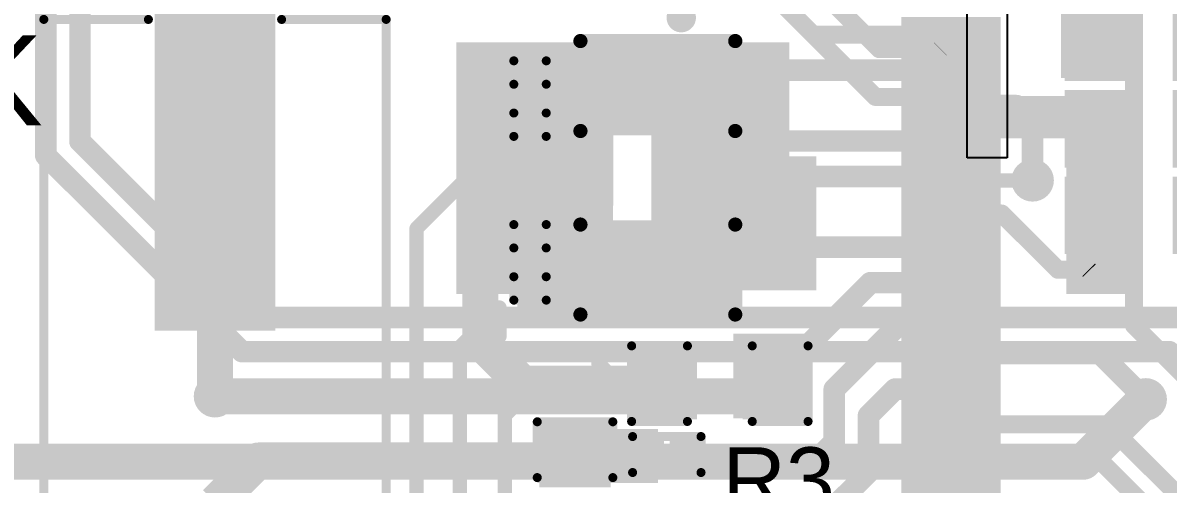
# Model space of a CAD drawing. Header units: millimetres. Extents: x -1.41 to 1.31, y -1.41 to 1.41.
# Drawn here: x -0.815 to -0.179, y -0.229 to 0.028 of the extents above; entities that cross this region are included whole.
import ezdxf

# ---------------------------------------------------------------- set-up
doc = ezdxf.new("R2010")
doc.units = ezdxf.units.MM
doc.header["$MEASUREMENT"] = 0
for name, color, linetype in [('BottomLayer', 5, 'Continuous'), ('BottomPaste', 16, 'Continuous'), ('BottomSolder', 6, 'Continuous'), ('Mechanical2', 216, 'Continuous'), ('TopLayer', 1, 'Continuous'), ('TopOverlay', 2, 'Continuous'), ('TopPaste', 8, 'Continuous'), ('TopSolder', 216, 'Continuous'), ('ViaHoleLayer', 16, 'Continuous')]:
    doc.layers.add(name, color=color, linetype=linetype)
doc.styles.add('Arial', font='', dxfattribs={"height": 0.2})
doc.styles.get('Arial').set_extended_font_data('Arial')

# ---------------------------------------------------------------- blocks, each defined once
blk = doc.blocks.new('R___0603_B_10')
at = {"layer": 'BottomLayer'}
for points in [[(-0.045, -0.0175), (-0.045, 0.0175), (-0.015, 0.0175), (-0.015, -0.0175)], [(0.015, -0.0175), (0.015, 0.0175), (0.045, 0.0175), (0.045, -0.0175)]]:
    blk.add_hatch(color=5, dxfattribs=at).paths.add_polyline_path(points)
at = {"layer": 'BottomPaste'}
for points in [[(-0.045, -0.0175), (-0.045, 0.0175), (-0.015, 0.0175), (-0.015, -0.0175)], [(0.015, -0.0175), (0.015, 0.0175), (0.045, 0.0175), (0.045, -0.0175)]]:
    blk.add_hatch(color=16, dxfattribs=at).paths.add_polyline_path(points)
at = {"layer": 'BottomSolder'}
for points in [[(-0.049, -0.0215), (-0.049, 0.0215), (-0.011, 0.0215), (-0.011, -0.0215)], [(0.011, -0.0215), (0.011, 0.0215), (0.049, 0.0215), (0.049, -0.0215)]]:
    blk.add_hatch(color=6, dxfattribs=at).paths.add_polyline_path(points)
blk = doc.blocks.new('R___0603_B_11')
at = {"layer": 'BottomLayer'}
for points in [[(-0.045, -0.0175), (-0.045, 0.0175), (-0.015, 0.0175), (-0.015, -0.0175)], [(0.015, -0.0175), (0.015, 0.0175), (0.045, 0.0175), (0.045, -0.0175)]]:
    blk.add_hatch(color=5, dxfattribs=at).paths.add_polyline_path(points)
at = {"layer": 'BottomPaste'}
for points in [[(-0.045, -0.0175), (-0.045, 0.0175), (-0.015, 0.0175), (-0.015, -0.0175)], [(0.015, -0.0175), (0.015, 0.0175), (0.045, 0.0175), (0.045, -0.0175)]]:
    blk.add_hatch(color=16, dxfattribs=at).paths.add_polyline_path(points)
at = {"layer": 'BottomSolder'}
for points in [[(-0.049, -0.0215), (-0.049, 0.0215), (-0.011, 0.0215), (-0.011, -0.0215)], [(0.011, -0.0215), (0.011, 0.0215), (0.049, 0.0215), (0.049, -0.0215)]]:
    blk.add_hatch(color=6, dxfattribs=at).paths.add_polyline_path(points)
blk = doc.blocks.new('R___0603_B_12')
at = {"layer": 'BottomLayer'}
for points in [[(-0.045, -0.0175), (-0.045, 0.0175), (-0.015, 0.0175), (-0.015, -0.0175)], [(0.015, -0.0175), (0.015, 0.0175), (0.045, 0.0175), (0.045, -0.0175)]]:
    blk.add_hatch(color=5, dxfattribs=at).paths.add_polyline_path(points)
at = {"layer": 'BottomPaste'}
for points in [[(-0.045, -0.0175), (-0.045, 0.0175), (-0.015, 0.0175), (-0.015, -0.0175)], [(0.015, -0.0175), (0.015, 0.0175), (0.045, 0.0175), (0.045, -0.0175)]]:
    blk.add_hatch(color=16, dxfattribs=at).paths.add_polyline_path(points)
at = {"layer": 'BottomSolder'}
for points in [[(-0.049, -0.0215), (-0.049, 0.0215), (-0.011, 0.0215), (-0.011, -0.0215)], [(0.011, -0.0215), (0.011, 0.0215), (0.049, 0.0215), (0.049, -0.0215)]]:
    blk.add_hatch(color=6, dxfattribs=at).paths.add_polyline_path(points)
blk = doc.blocks.new('LQFP_100_16')
at = {"layer": 'TopLayer'}
for points in [[(-0.32874, 0.16339), (-0.2815, 0.16339), (-0.2815, 0.15157), (-0.32874, 0.15157)], [(-0.32874, 0.1437), (-0.2815, 0.1437), (-0.2815, 0.13189), (-0.32874, 0.13189)], [(-0.32874, 0.12402), (-0.2815, 0.12402), (-0.2815, 0.1122), (-0.32874, 0.1122)], [(-0.32874, 0.10433), (-0.2815, 0.10433), (-0.2815, 0.09252), (-0.32874, 0.09252)], [(-0.32874, 0.08465), (-0.2815, 0.08465), (-0.2815, 0.07283), (-0.32874, 0.07283)], [(-0.32874, 0.06496), (-0.2815, 0.06496), (-0.2815, 0.05315), (-0.32874, 0.05315)], [(-0.32874, 0.04528), (-0.2815, 0.04528), (-0.2815, 0.03346), (-0.32874, 0.03346)], [(-0.32874, 0.02559), (-0.2815, 0.02559), (-0.2815, 0.01378), (-0.32874, 0.01378)], [(-0.32874, 0.00591), (-0.2815, 0.00591), (-0.2815, -0.00591), (-0.32874, -0.00591)], [(-0.32874, -0.01378), (-0.2815, -0.01378), (-0.2815, -0.02559), (-0.32874, -0.02559)], [(-0.32874, -0.03346), (-0.2815, -0.03346), (-0.2815, -0.04528), (-0.32874, -0.04528)], [(-0.32874, -0.05315), (-0.2815, -0.05315), (-0.2815, -0.06496), (-0.32874, -0.06496)], [(-0.32874, -0.07283), (-0.2815, -0.07283), (-0.2815, -0.08465), (-0.32874, -0.08465)]]:
    blk.add_hatch(color=1, dxfattribs=at).paths.add_polyline_path(points)
at = {"layer": 'TopPaste'}
for points in [[(-0.32874, 0.16339), (-0.2815, 0.16339), (-0.2815, 0.15157), (-0.32874, 0.15157)], [(-0.32874, 0.1437), (-0.2815, 0.1437), (-0.2815, 0.13189), (-0.32874, 0.13189)], [(-0.32874, 0.12402), (-0.2815, 0.12402), (-0.2815, 0.1122), (-0.32874, 0.1122)], [(-0.32874, 0.10433), (-0.2815, 0.10433), (-0.2815, 0.09252), (-0.32874, 0.09252)], [(-0.32874, 0.08465), (-0.2815, 0.08465), (-0.2815, 0.07283), (-0.32874, 0.07283)], [(-0.32874, 0.06496), (-0.2815, 0.06496), (-0.2815, 0.05315), (-0.32874, 0.05315)], [(-0.32874, 0.04528), (-0.2815, 0.04528), (-0.2815, 0.03346), (-0.32874, 0.03346)], [(-0.32874, 0.02559), (-0.2815, 0.02559), (-0.2815, 0.01378), (-0.32874, 0.01378)], [(-0.32874, 0.00591), (-0.2815, 0.00591), (-0.2815, -0.00591), (-0.32874, -0.00591)], [(-0.32874, -0.01378), (-0.2815, -0.01378), (-0.2815, -0.02559), (-0.32874, -0.02559)], [(-0.32874, -0.03346), (-0.2815, -0.03346), (-0.2815, -0.04528), (-0.32874, -0.04528)], [(-0.32874, -0.05315), (-0.2815, -0.05315), (-0.2815, -0.06496), (-0.32874, -0.06496)], [(-0.32874, -0.07283), (-0.2815, -0.07283), (-0.2815, -0.08465), (-0.32874, -0.08465)]]:
    blk.add_hatch(color=8, dxfattribs=at).paths.add_polyline_path(points)
at = {"layer": 'TopSolder'}
for points in [[(-0.33274, 0.16739), (-0.2775, 0.16739), (-0.2775, 0.14757), (-0.33274, 0.14757)], [(-0.33274, 0.1477), (-0.2775, 0.1477), (-0.2775, 0.12789), (-0.33274, 0.12789)], [(-0.33274, 0.12802), (-0.2775, 0.12802), (-0.2775, 0.1082), (-0.33274, 0.1082)], [(-0.33274, 0.10833), (-0.2775, 0.10833), (-0.2775, 0.08852), (-0.33274, 0.08852)], [(-0.33274, 0.08865), (-0.2775, 0.08865), (-0.2775, 0.06883), (-0.33274, 0.06883)], [(-0.33274, 0.06896), (-0.2775, 0.06896), (-0.2775, 0.04915), (-0.33274, 0.04915)], [(-0.33274, 0.04928), (-0.2775, 0.04928), (-0.2775, 0.02946), (-0.33274, 0.02946)], [(-0.33274, 0.02959), (-0.2775, 0.02959), (-0.2775, 0.00978), (-0.33274, 0.00978)], [(-0.33274, 0.00991), (-0.2775, 0.00991), (-0.2775, -0.00991), (-0.33274, -0.00991)], [(-0.33274, -0.00978), (-0.2775, -0.00978), (-0.2775, -0.02959), (-0.33274, -0.02959)], [(-0.33274, -0.02946), (-0.2775, -0.02946), (-0.2775, -0.04928), (-0.33274, -0.04928)], [(-0.33274, -0.04915), (-0.2775, -0.04915), (-0.2775, -0.06896), (-0.33274, -0.06896)], [(-0.33274, -0.06883), (-0.2775, -0.06883), (-0.2775, -0.08865), (-0.33274, -0.08865)], [(-0.33274, -0.08852), (-0.2775, -0.08852), (-0.2775, -0.10833), (-0.33274, -0.10833)]]:
    blk.add_hatch(color=216, dxfattribs=at).paths.add_polyline_path(points)
blk = doc.blocks.new('ECS__327_7_34B_C_TR_22')
at = {"layer": 'TopLayer'}
for points in [[(-0.07087, 0.0374), (-0.02756, 0.0374), (-0.02756, -0.0374), (-0.07087, -0.0374)], [(0.02756, 0.0374), (0.07087, 0.0374), (0.07087, -0.0374), (0.02756, -0.0374)]]:
    blk.add_hatch(color=1, dxfattribs=at).paths.add_polyline_path(points)
at = {"layer": 'TopPaste'}
for points in [[(-0.07087, 0.0374), (-0.02756, 0.0374), (-0.02756, -0.0374), (-0.07087, -0.0374)], [(0.02756, 0.0374), (0.07087, 0.0374), (0.07087, -0.0374), (0.02756, -0.0374)]]:
    blk.add_hatch(color=8, dxfattribs=at).paths.add_polyline_path(points)
at = {"layer": 'TopSolder'}
for points in [[(-0.07487, 0.0414), (-0.02356, 0.0414), (-0.02356, -0.0414), (-0.07487, -0.0414)], [(0.02356, 0.0414), (0.07487, 0.0414), (0.07487, -0.0414), (0.02356, -0.0414)]]:
    blk.add_hatch(color=216, dxfattribs=at).paths.add_polyline_path(points)
at = {"layer": 'TopOverlay', "const_width": 0.00787}
for points in [[(-0.026, 0.043), (-0.076, 0.043)], [(-0.076, -0.043), (-0.076, 0.043)], [(0.076, 0.043), (0.026, 0.043)], [(0.076, -0.043), (0.076, 0.043)], [(-0.026, -0.043), (-0.076, -0.043)], [(0.076, -0.043), (0.026, -0.043)]]:
    blk.add_lwpolyline(points, dxfattribs=at)
at = {"layer": 'TopOverlay'}
for points, const_width in [([(-0.07797, 0.043, 1), (-0.07403, 0.043, 1)], 0.00394), ([(-0.07797, 0.043, 1), (-0.07403, 0.043, 1)], 0.00394), ([(-0.02797, 0.043, 1), (-0.02403, 0.043, 1)], 0.00394), ([(0.02403, 0.043, 1), (0.02797, 0.043, 1)], 0.00394), ([(0.07403, 0.043, 1), (0.07797, 0.043, 1)], 0.00394), ([(0.07403, 0.043, 1), (0.07797, 0.043, 1)], 0.00394), ([(-0.08584, 0.013, 1), (-0.09216, 0.013, 1)], 0.01), ([(-0.09466, 0.013, 1), (-0.08966, 0.013, 1)], 0.005), ([(-0.08834, 0.013, 1), (-0.08334, 0.013, 1)], 0.005), ([(-0.07797, -0.043, 1), (-0.07403, -0.043, 1)], 0.00394), ([(-0.07797, -0.043, 1), (-0.07403, -0.043, 1)], 0.00394), ([(-0.02797, -0.043, 1), (-0.02403, -0.043, 1)], 0.00394), ([(0.02403, -0.043, 1), (0.02797, -0.043, 1)], 0.00394), ([(0.07403, -0.043, 1), (0.07797, -0.043, 1)], 0.00394), ([(0.07403, -0.043, 1), (0.07797, -0.043, 1)], 0.00394)]:
    blk.add_lwpolyline(points, format="xyb", close=True, dxfattribs=dict(at, const_width=const_width))
blk = doc.blocks.new('HCM4920000000ABJT_23')
at = {"layer": 'TopLayer'}
blk.add_hatch(color=1, dxfattribs=at).paths.add_polyline_path([(-0.27459, 0.02852), (-0.05806, 0.02852), (-0.05806, -0.03053), (-0.27459, -0.03053)])
at = {"layer": 'TopPaste'}
blk.add_hatch(color=8, dxfattribs=at).paths.add_polyline_path([(-0.27459, 0.02852), (-0.05806, 0.02852), (-0.05806, -0.03053), (-0.27459, -0.03053)])
at = {"layer": 'TopSolder'}
blk.add_hatch(color=216, dxfattribs=at).paths.add_polyline_path([(-0.27859, 0.03252), (-0.05406, 0.03252), (-0.05406, -0.03453), (-0.27859, -0.03453)])
at = {"layer": 'TopOverlay', "const_width": 0.005}
for points in [[(-0.22696, 0.036), (-0.22696, 0.09408)], [(0.22892, 0.09408), (-0.22696, 0.09408)], [(-0.22696, -0.09609), (-0.22696, -0.038)], [(0.22892, -0.09609), (-0.22696, -0.09609)]]:
    blk.add_lwpolyline(points, dxfattribs=at)
at = {"layer": 'TopOverlay', "const_width": 0.0025}
for points in [[(-0.22821, 0.09408, 1), (-0.22571, 0.09408, 1)], [(-0.22821, 0.09408, 1), (-0.22571, 0.09408, 1)], [(-0.22821, 0.036, 1), (-0.22571, 0.036, 1)], [(-0.22821, -0.038, 1), (-0.22571, -0.038, 1)], [(-0.22821, -0.09609, 1), (-0.22571, -0.09609, 1)], [(-0.22821, -0.09609, 1), (-0.22571, -0.09609, 1)]]:
    blk.add_lwpolyline(points, format="xyb", close=True, dxfattribs=at)
blk = doc.blocks.new('R___0201_B_39')
at = {"layer": 'BottomLayer'}
for points in [[(-0.01614, 0.00728), (-0.00551, 0.00728), (-0.00551, -0.00728), (-0.01614, -0.00728)], [(0.00551, 0.00728), (0.01614, 0.00728), (0.01614, -0.00728), (0.00551, -0.00728)]]:
    blk.add_hatch(color=5, dxfattribs=at).paths.add_polyline_path(points)
at = {"layer": 'BottomPaste'}
for points in [[(-0.01614, 0.00728), (-0.00551, 0.00728), (-0.00551, -0.00728), (-0.01614, -0.00728)], [(0.00551, 0.00728), (0.01614, 0.00728), (0.01614, -0.00728), (0.00551, -0.00728)]]:
    blk.add_hatch(color=16, dxfattribs=at).paths.add_polyline_path(points)
at = {"layer": 'BottomSolder'}
for points in [[(-0.02014, 0.01128), (-0.00151, 0.01128), (-0.00151, -0.01128), (-0.02014, -0.01128)], [(0.00151, 0.01128), (0.02014, 0.01128), (0.02014, -0.01128), (0.00151, -0.01128)]]:
    blk.add_hatch(color=6, dxfattribs=at).paths.add_polyline_path(points)
blk = doc.blocks.new('R___0201_B_41')
at = {"layer": 'BottomLayer'}
for points in [[(-0.01614, 0.00728), (-0.00551, 0.00728), (-0.00551, -0.00728), (-0.01614, -0.00728)], [(0.00551, 0.00728), (0.01614, 0.00728), (0.01614, -0.00728), (0.00551, -0.00728)]]:
    blk.add_hatch(color=5, dxfattribs=at).paths.add_polyline_path(points)
at = {"layer": 'BottomPaste'}
for points in [[(-0.01614, 0.00728), (-0.00551, 0.00728), (-0.00551, -0.00728), (-0.01614, -0.00728)], [(0.00551, 0.00728), (0.01614, 0.00728), (0.01614, -0.00728), (0.00551, -0.00728)]]:
    blk.add_hatch(color=16, dxfattribs=at).paths.add_polyline_path(points)
at = {"layer": 'BottomSolder'}
for points in [[(-0.02014, 0.01128), (-0.00151, 0.01128), (-0.00151, -0.01128), (-0.02014, -0.01128)], [(0.00151, 0.01128), (0.02014, 0.01128), (0.02014, -0.01128), (0.00151, -0.01128)]]:
    blk.add_hatch(color=6, dxfattribs=at).paths.add_polyline_path(points)
blk = doc.blocks.new('R___0201_B_49')
at = {"layer": 'BottomLayer'}
for points in [[(-0.01614, 0.00728), (-0.00551, 0.00728), (-0.00551, -0.00728), (-0.01614, -0.00728)], [(0.00551, 0.00728), (0.01614, 0.00728), (0.01614, -0.00728), (0.00551, -0.00728)]]:
    blk.add_hatch(color=5, dxfattribs=at).paths.add_polyline_path(points)
at = {"layer": 'BottomPaste'}
for points in [[(-0.01614, 0.00728), (-0.00551, 0.00728), (-0.00551, -0.00728), (-0.01614, -0.00728)], [(0.00551, 0.00728), (0.01614, 0.00728), (0.01614, -0.00728), (0.00551, -0.00728)]]:
    blk.add_hatch(color=16, dxfattribs=at).paths.add_polyline_path(points)
at = {"layer": 'BottomSolder'}
for points in [[(-0.02014, 0.01128), (-0.00151, 0.01128), (-0.00151, -0.01128), (-0.02014, -0.01128)], [(0.00151, 0.01128), (0.02014, 0.01128), (0.02014, -0.01128), (0.00151, -0.01128)]]:
    blk.add_hatch(color=6, dxfattribs=at).paths.add_polyline_path(points)
blk = doc.blocks.new('R___0201_82')
at = {"layer": 'TopLayer'}
for points in [[(-0.01614, 0.00728), (-0.00551, 0.00728), (-0.00551, -0.00728), (-0.01614, -0.00728)], [(0.00551, 0.00728), (0.01614, 0.00728), (0.01614, -0.00728), (0.00551, -0.00728)]]:
    blk.add_hatch(color=1, dxfattribs=at).paths.add_polyline_path(points)
at = {"layer": 'TopPaste'}
for points in [[(-0.01614, 0.00728), (-0.00551, 0.00728), (-0.00551, -0.00728), (-0.01614, -0.00728)], [(0.00551, 0.00728), (0.01614, 0.00728), (0.01614, -0.00728), (0.00551, -0.00728)]]:
    blk.add_hatch(color=8, dxfattribs=at).paths.add_polyline_path(points)
at = {"layer": 'TopSolder'}
for points in [[(-0.02014, 0.01128), (-0.00151, 0.01128), (-0.00151, -0.01128), (-0.02014, -0.01128)], [(0.00151, 0.01128), (0.02014, 0.01128), (0.02014, -0.01128), (0.00151, -0.01128)]]:
    blk.add_hatch(color=216, dxfattribs=at).paths.add_polyline_path(points)
at = {"layer": 'TopOverlay', "const_width": 0.005}
for points in [[(0.019, 0.01), (-0.019, 0.01)], [(-0.019, 0.01), (-0.019, -0.01)], [(0.019, 0.01), (0.019, -0.01)], [(0.019, -0.01), (-0.019, -0.01)]]:
    blk.add_lwpolyline(points, dxfattribs=at)
at = {"layer": 'TopOverlay', "const_width": 0.0025}
for points in [[(-0.02025, 0.01, 1), (-0.01775, 0.01, 1)], [(-0.02025, 0.01, 1), (-0.01775, 0.01, 1)], [(0.01775, 0.01, 1), (0.02025, 0.01, 1)], [(0.01775, 0.01, 1), (0.02025, 0.01, 1)], [(-0.02025, -0.01, 1), (-0.01775, -0.01, 1)], [(-0.02025, -0.01, 1), (-0.01775, -0.01, 1)], [(0.01775, -0.01, 1), (0.02025, -0.01, 1)], [(0.01775, -0.01, 1), (0.02025, -0.01, 1)]]:
    blk.add_lwpolyline(points, format="xyb", close=True, dxfattribs=at)
blk = doc.blocks.new('CAP_0201_92')
at = {"layer": 'TopLayer'}
for points in [[(-0.01772, 0.00591), (-0.00591, 0.00591), (-0.00591, -0.00591), (-0.01772, -0.00591)], [(0.00591, 0.00591), (0.01772, 0.00591), (0.01772, -0.00591), (0.00591, -0.00591)]]:
    blk.add_hatch(color=1, dxfattribs=at).paths.add_polyline_path(points)
at = {"layer": 'TopPaste'}
for points in [[(-0.01772, 0.00591), (-0.00591, 0.00591), (-0.00591, -0.00591), (-0.01772, -0.00591)], [(0.00591, 0.00591), (0.01772, 0.00591), (0.01772, -0.00591), (0.00591, -0.00591)]]:
    blk.add_hatch(color=8, dxfattribs=at).paths.add_polyline_path(points)
at = {"layer": 'TopSolder'}
for points in [[(-0.01988, 0.00807), (-0.00374, 0.00807), (-0.00374, -0.00807), (-0.01988, -0.00807)], [(0.00374, 0.00807), (0.01988, 0.00807), (0.01988, -0.00807), (0.00374, -0.00807)]]:
    blk.add_hatch(color=216, dxfattribs=at).paths.add_polyline_path(points)
at = {"layer": 'TopOverlay', "const_width": 0.005}
for points in [[(-0.021, -0.009), (-0.021, 0.009)], [(-0.008, 0.009), (-0.021, 0.009)], [(0.021, 0.009), (0.008, 0.009)], [(0.021, -0.009), (0.021, 0.009)], [(-0.008, -0.009), (-0.021, -0.009)], [(0.021, -0.009), (0.008, -0.009)]]:
    blk.add_lwpolyline(points, dxfattribs=at)
at = {"layer": 'TopOverlay', "const_width": 0.0025}
for points in [[(-0.02225, 0.009, 1), (-0.01975, 0.009, 1)], [(-0.02225, 0.009, 1), (-0.01975, 0.009, 1)], [(-0.00925, 0.009, 1), (-0.00675, 0.009, 1)], [(0.00675, 0.009, 1), (0.00925, 0.009, 1)], [(0.01975, 0.009, 1), (0.02225, 0.009, 1)], [(0.01975, 0.009, 1), (0.02225, 0.009, 1)], [(-0.02225, -0.009, 1), (-0.01975, -0.009, 1)], [(-0.02225, -0.009, 1), (-0.01975, -0.009, 1)], [(-0.00925, -0.009, 1), (-0.00675, -0.009, 1)], [(0.00675, -0.009, 1), (0.00925, -0.009, 1)], [(0.01975, -0.009, 1), (0.02225, -0.009, 1)], [(0.01975, -0.009, 1), (0.02225, -0.009, 1)]]:
    blk.add_lwpolyline(points, format="xyb", close=True, dxfattribs=at)
blk = doc.blocks.new('CAP_0201_93')
at = {"layer": 'TopLayer'}
for points in [[(-0.01772, 0.00591), (-0.00591, 0.00591), (-0.00591, -0.00591), (-0.01772, -0.00591)], [(0.00591, 0.00591), (0.01772, 0.00591), (0.01772, -0.00591), (0.00591, -0.00591)]]:
    blk.add_hatch(color=1, dxfattribs=at).paths.add_polyline_path(points)
at = {"layer": 'TopPaste'}
for points in [[(-0.01772, 0.00591), (-0.00591, 0.00591), (-0.00591, -0.00591), (-0.01772, -0.00591)], [(0.00591, 0.00591), (0.01772, 0.00591), (0.01772, -0.00591), (0.00591, -0.00591)]]:
    blk.add_hatch(color=8, dxfattribs=at).paths.add_polyline_path(points)
at = {"layer": 'TopSolder'}
for points in [[(-0.01988, 0.00807), (-0.00374, 0.00807), (-0.00374, -0.00807), (-0.01988, -0.00807)], [(0.00374, 0.00807), (0.01988, 0.00807), (0.01988, -0.00807), (0.00374, -0.00807)]]:
    blk.add_hatch(color=216, dxfattribs=at).paths.add_polyline_path(points)
at = {"layer": 'TopOverlay', "const_width": 0.005}
for points in [[(-0.021, 0.009), (-0.021, -0.009)], [(-0.021, 0.009), (-0.008, 0.009)], [(0.008, 0.009), (0.021, 0.009)], [(0.021, 0.009), (0.021, -0.009)], [(-0.021, -0.009), (-0.008, -0.009)], [(0.008, -0.009), (0.021, -0.009)]]:
    blk.add_lwpolyline(points, dxfattribs=at)
at = {"layer": 'TopOverlay', "const_width": 0.0025}
for points in [[(-0.02225, 0.009, 1), (-0.01975, 0.009, 1)], [(-0.02225, 0.009, 1), (-0.01975, 0.009, 1)], [(-0.00925, 0.009, 1), (-0.00675, 0.009, 1)], [(0.00675, 0.009, 1), (0.00925, 0.009, 1)], [(0.01975, 0.009, 1), (0.02225, 0.009, 1)], [(0.01975, 0.009, 1), (0.02225, 0.009, 1)], [(-0.02225, -0.009, 1), (-0.01975, -0.009, 1)], [(-0.02225, -0.009, 1), (-0.01975, -0.009, 1)], [(-0.00925, -0.009, 1), (-0.00675, -0.009, 1)], [(0.00675, -0.009, 1), (0.00925, -0.009, 1)], [(0.01975, -0.009, 1), (0.02225, -0.009, 1)], [(0.01975, -0.009, 1), (0.02225, -0.009, 1)]]:
    blk.add_lwpolyline(points, format="xyb", close=True, dxfattribs=at)
blk = doc.blocks.new('C___0603_94')
at = {"layer": 'TopLayer'}
for points in [[(-0.015, 0.0175), (-0.015, -0.0175), (-0.045, -0.0175), (-0.045, 0.0175)], [(0.045, 0.0175), (0.045, -0.0175), (0.015, -0.0175), (0.015, 0.0175)]]:
    blk.add_hatch(color=1, dxfattribs=at).paths.add_polyline_path(points)
at = {"layer": 'TopPaste'}
for points in [[(-0.015, 0.0175), (-0.015, -0.0175), (-0.045, -0.0175), (-0.045, 0.0175)], [(0.045, 0.0175), (0.045, -0.0175), (0.015, -0.0175), (0.015, 0.0175)]]:
    blk.add_hatch(color=8, dxfattribs=at).paths.add_polyline_path(points)
at = {"layer": 'TopSolder'}
for points in [[(-0.01264, 0.01986), (-0.01264, -0.01986), (-0.04736, -0.01986), (-0.04736, 0.01986)], [(0.04736, 0.01986), (0.04736, -0.01986), (0.01264, -0.01986), (0.01264, 0.01986)]]:
    blk.add_hatch(color=216, dxfattribs=at).paths.add_polyline_path(points)
at = {"layer": 'TopOverlay', "const_width": 0.005}
for points in [[(-0.049, 0.021), (-0.049, -0.021)], [(-0.049, 0.021), (-0.018, 0.021)], [(0.018, 0.021), (0.049, 0.021)], [(0.049, 0.021), (0.049, -0.021)], [(-0.049, -0.021), (-0.018, -0.021)], [(0.018, -0.021), (0.049, -0.021)]]:
    blk.add_lwpolyline(points, dxfattribs=at)
at = {"layer": 'TopOverlay', "const_width": 0.0025}
for points in [[(-0.05025, 0.021, 1), (-0.04775, 0.021, 1)], [(-0.05025, 0.021, 1), (-0.04775, 0.021, 1)], [(-0.01925, 0.021, 1), (-0.01675, 0.021, 1)], [(0.01675, 0.021, 1), (0.01925, 0.021, 1)], [(0.04775, 0.021, 1), (0.05025, 0.021, 1)], [(0.04775, 0.021, 1), (0.05025, 0.021, 1)], [(-0.05025, -0.021, 1), (-0.04775, -0.021, 1)], [(-0.05025, -0.021, 1), (-0.04775, -0.021, 1)], [(-0.01925, -0.021, 1), (-0.01675, -0.021, 1)], [(0.01675, -0.021, 1), (0.01925, -0.021, 1)], [(0.04775, -0.021, 1), (0.05025, -0.021, 1)], [(0.04775, -0.021, 1), (0.05025, -0.021, 1)]]:
    blk.add_lwpolyline(points, format="xyb", close=True, dxfattribs=at)
blk = doc.blocks.new('C___0603_95')
at = {"layer": 'TopLayer'}
for points in [[(-0.015, 0.0175), (-0.015, -0.0175), (-0.045, -0.0175), (-0.045, 0.0175)], [(0.045, 0.0175), (0.045, -0.0175), (0.015, -0.0175), (0.015, 0.0175)]]:
    blk.add_hatch(color=1, dxfattribs=at).paths.add_polyline_path(points)
at = {"layer": 'TopPaste'}
for points in [[(-0.015, 0.0175), (-0.015, -0.0175), (-0.045, -0.0175), (-0.045, 0.0175)], [(0.045, 0.0175), (0.045, -0.0175), (0.015, -0.0175), (0.015, 0.0175)]]:
    blk.add_hatch(color=8, dxfattribs=at).paths.add_polyline_path(points)
at = {"layer": 'TopSolder'}
for points in [[(-0.01264, 0.01986), (-0.01264, -0.01986), (-0.04736, -0.01986), (-0.04736, 0.01986)], [(0.04736, 0.01986), (0.04736, -0.01986), (0.01264, -0.01986), (0.01264, 0.01986)]]:
    blk.add_hatch(color=216, dxfattribs=at).paths.add_polyline_path(points)
at = {"layer": 'TopOverlay', "const_width": 0.005}
for points in [[(-0.049, -0.021), (-0.049, 0.021)], [(-0.049, 0.021), (-0.018, 0.021)], [(0.018, 0.021), (0.049, 0.021)], [(0.049, -0.021), (0.049, 0.021)], [(-0.049, -0.021), (-0.018, -0.021)], [(0.018, -0.021), (0.049, -0.021)]]:
    blk.add_lwpolyline(points, dxfattribs=at)
at = {"layer": 'TopOverlay', "const_width": 0.0025}
for points in [[(-0.05025, 0.021, 1), (-0.04775, 0.021, 1)], [(-0.05025, 0.021, 1), (-0.04775, 0.021, 1)], [(-0.01925, 0.021, 1), (-0.01675, 0.021, 1)], [(0.01675, 0.021, 1), (0.01925, 0.021, 1)], [(0.04775, 0.021, 1), (0.05025, 0.021, 1)], [(0.04775, 0.021, 1), (0.05025, 0.021, 1)], [(-0.05025, -0.021, 1), (-0.04775, -0.021, 1)], [(-0.05025, -0.021, 1), (-0.04775, -0.021, 1)], [(-0.01925, -0.021, 1), (-0.01675, -0.021, 1)], [(0.01675, -0.021, 1), (0.01925, -0.021, 1)], [(0.04775, -0.021, 1), (0.05025, -0.021, 1)], [(0.04775, -0.021, 1), (0.05025, -0.021, 1)]]:
    blk.add_lwpolyline(points, format="xyb", close=True, dxfattribs=at)
blk = doc.blocks.new('C__0603_B_103')
at = {"layer": 'BottomLayer'}
for points in [[(-0.045, -0.0175), (-0.045, 0.0175), (-0.015, 0.0175), (-0.015, -0.0175)], [(0.015, -0.0175), (0.015, 0.0175), (0.045, 0.0175), (0.045, -0.0175)]]:
    blk.add_hatch(color=5, dxfattribs=at).paths.add_polyline_path(points)
at = {"layer": 'BottomPaste'}
for points in [[(-0.045, -0.0175), (-0.045, 0.0175), (-0.015, 0.0175), (-0.015, -0.0175)], [(0.015, -0.0175), (0.015, 0.0175), (0.045, 0.0175), (0.045, -0.0175)]]:
    blk.add_hatch(color=16, dxfattribs=at).paths.add_polyline_path(points)
at = {"layer": 'BottomSolder'}
for points in [[(-0.04736, -0.01986), (-0.04736, 0.01986), (-0.01264, 0.01986), (-0.01264, -0.01986)], [(0.01264, -0.01986), (0.01264, 0.01986), (0.04736, 0.01986), (0.04736, -0.01986)]]:
    blk.add_hatch(color=6, dxfattribs=at).paths.add_polyline_path(points)
blk = doc.blocks.new('C__0603_B_104')
at = {"layer": 'BottomLayer'}
for points in [[(-0.045, -0.0175), (-0.045, 0.0175), (-0.015, 0.0175), (-0.015, -0.0175)], [(0.015, -0.0175), (0.015, 0.0175), (0.045, 0.0175), (0.045, -0.0175)]]:
    blk.add_hatch(color=5, dxfattribs=at).paths.add_polyline_path(points)
at = {"layer": 'BottomPaste'}
for points in [[(-0.045, -0.0175), (-0.045, 0.0175), (-0.015, 0.0175), (-0.015, -0.0175)], [(0.015, -0.0175), (0.015, 0.0175), (0.045, 0.0175), (0.045, -0.0175)]]:
    blk.add_hatch(color=16, dxfattribs=at).paths.add_polyline_path(points)
at = {"layer": 'BottomSolder'}
for points in [[(-0.04736, -0.01986), (-0.04736, 0.01986), (-0.01264, 0.01986), (-0.01264, -0.01986)], [(0.01264, -0.01986), (0.01264, 0.01986), (0.04736, 0.01986), (0.04736, -0.01986)]]:
    blk.add_hatch(color=6, dxfattribs=at).paths.add_polyline_path(points)
blk = doc.blocks.new('C__0603_B_109')
at = {"layer": 'BottomLayer'}
for points in [[(-0.045, -0.0175), (-0.045, 0.0175), (-0.015, 0.0175), (-0.015, -0.0175)], [(0.015, -0.0175), (0.015, 0.0175), (0.045, 0.0175), (0.045, -0.0175)]]:
    blk.add_hatch(color=5, dxfattribs=at).paths.add_polyline_path(points)
at = {"layer": 'BottomPaste'}
for points in [[(-0.045, -0.0175), (-0.045, 0.0175), (-0.015, 0.0175), (-0.015, -0.0175)], [(0.015, -0.0175), (0.015, 0.0175), (0.045, 0.0175), (0.045, -0.0175)]]:
    blk.add_hatch(color=16, dxfattribs=at).paths.add_polyline_path(points)
at = {"layer": 'BottomSolder'}
for points in [[(-0.04736, -0.01986), (-0.04736, 0.01986), (-0.01264, 0.01986), (-0.01264, -0.01986)], [(0.01264, -0.01986), (0.01264, 0.01986), (0.04736, 0.01986), (0.04736, -0.01986)]]:
    blk.add_hatch(color=6, dxfattribs=at).paths.add_polyline_path(points)

msp = doc.modelspace()

# ---------------------------------------------------------------- hatches: boundary and pattern name
at = {"layer": 'BottomLayer'}
for points in [[(-0.238, -0.003), (-0.202, -0.003), (-0.202, 0.067), (-0.238, 0.067)], [(-0.487, 0.017), (-0.574, 0.017), (-0.574, -0.123), (-0.487, -0.123)], [(-0.46563, -0.121), (-0.389, -0.121), (-0.389, 0.017), (-0.46563, 0.017)], [(-0.21, -0.0365), (-0.21, -0.013), (-0.276, -0.013), (-0.276, -0.0365)], [(-0.235, -0.123), (-0.199, -0.123), (-0.199, -0.013), (-0.235, -0.013)], [(-0.432, -0.121), (-0.374, -0.121), (-0.374, -0.04653), (-0.432, -0.04653)]]:
    msp.add_hatch(color=5, dxfattribs=at).paths.add_polyline_path(points)
h = msp.add_hatch(color=5, dxfattribs=at)
edge = h.paths.add_edge_path()
edge.add_arc((-0.404, 0.00143), 0.01181, 0, 360)
h = msp.add_hatch(color=5, dxfattribs=at)
edge = h.paths.add_edge_path()
edge.add_arc((-0.561, -0.00253), 0.01181, 0, 360)
h = msp.add_hatch(color=5, dxfattribs=at)
edge = h.paths.add_edge_path()
edge.add_arc((-0.533, -0.05987), 0.01181, 0, 360)
h = msp.add_hatch(color=5, dxfattribs=at)
edge = h.paths.add_edge_path()
edge.add_arc((-0.25381, -0.05981), 0.01181, 0, 360)
h = msp.add_hatch(color=5, dxfattribs=at)
edge = h.paths.add_edge_path()
edge.add_arc((-0.392, -0.097), 0.01181, 0, 360)
h = msp.add_hatch(color=5, dxfattribs=at)
edge = h.paths.add_edge_path()
edge.add_arc((-0.56056, -0.11119), 0.01181, 0, 360)
h = msp.add_hatch(color=5, dxfattribs=at)
edge = h.paths.add_edge_path()
edge.add_arc((-0.22227, -0.10991), 0.01181, 0, 360)
h = msp.add_hatch(color=5, dxfattribs=at)
edge = h.paths.add_edge_path()
edge.add_arc((-0.708, -0.17981), 0.01181, 0, 360)
h = msp.add_hatch(color=5, dxfattribs=at)
edge = h.paths.add_edge_path()
edge.add_arc((-0.40206, -0.17981), 0.01181, 0, 360)
h = msp.add_hatch(color=5, dxfattribs=at)
edge = h.paths.add_edge_path()
edge.add_arc((-0.191, -0.18153), 0.01181, 0, 360)
at = {"layer": 'TopLayer'}
h = msp.add_hatch(color=1, dxfattribs=at)
edge = h.paths.add_edge_path()
edge.add_arc((-0.404, 0.00143), 0.01181, 0, 360)
h = msp.add_hatch(color=1, dxfattribs=at)
edge = h.paths.add_edge_path()
edge.add_arc((-0.561, -0.00253), 0.01181, 0, 360)
for points in [[(-0.54, -0.00853), (-0.491, -0.00853), (-0.491, 0.01247), (-0.54, 0.01247)], [(-0.54, -0.13221), (-0.425, -0.13221), (-0.425, -0.11121), (-0.54, -0.11121)], [(-0.42, -0.192), (-0.377, -0.192), (-0.377, -0.145), (-0.42, -0.145)], [(-0.529, -0.228), (-0.462, -0.228), (-0.462, -0.198), (-0.529, -0.198)]]:
    msp.add_hatch(color=1, dxfattribs=at).paths.add_polyline_path(points)
h = msp.add_hatch(color=1, dxfattribs=at)
edge = h.paths.add_edge_path()
edge.add_arc((-0.533, -0.05987), 0.01181, 0, 360)
h = msp.add_hatch(color=1, dxfattribs=at)
edge = h.paths.add_edge_path()
edge.add_arc((-0.25381, -0.05981), 0.01181, 0, 360)
h = msp.add_hatch(color=1, dxfattribs=at)
edge = h.paths.add_edge_path()
edge.add_arc((-0.392, -0.097), 0.01181, 0, 360)
h = msp.add_hatch(color=1, dxfattribs=at)
edge = h.paths.add_edge_path()
edge.add_arc((-0.56056, -0.11119), 0.01181, 0, 360)
h = msp.add_hatch(color=1, dxfattribs=at)
edge = h.paths.add_edge_path()
edge.add_arc((-0.22227, -0.10991), 0.01181, 0, 360)
h = msp.add_hatch(color=1, dxfattribs=at)
edge = h.paths.add_edge_path()
edge.add_arc((-0.708, -0.17981), 0.01181, 0, 360)
h = msp.add_hatch(color=1, dxfattribs=at)
edge = h.paths.add_edge_path()
edge.add_arc((-0.40206, -0.17981), 0.01181, 0, 360)
h = msp.add_hatch(color=1, dxfattribs=at)
edge = h.paths.add_edge_path()
edge.add_arc((-0.191, -0.18153), 0.01181, 0, 360)
at = {"layer": 'ViaHoleLayer'}
h = msp.add_hatch(color=16, dxfattribs=at)
edge = h.paths.add_edge_path()
edge.add_arc((-0.404, 0.00143), 0.00591, 0, 360)
h = msp.add_hatch(color=16, dxfattribs=at)
edge = h.paths.add_edge_path()
edge.add_arc((-0.561, -0.00253), 0.00591, 0, 360)
h = msp.add_hatch(color=16, dxfattribs=at)
edge = h.paths.add_edge_path()
edge.add_arc((-0.533, -0.05987), 0.00591, 0, 360)
h = msp.add_hatch(color=16, dxfattribs=at)
edge = h.paths.add_edge_path()
edge.add_arc((-0.25381, -0.05981), 0.00591, 0, 360)
h = msp.add_hatch(color=16, dxfattribs=at)
edge = h.paths.add_edge_path()
edge.add_arc((-0.392, -0.097), 0.00591, 0, 360)
h = msp.add_hatch(color=16, dxfattribs=at)
edge = h.paths.add_edge_path()
edge.add_arc((-0.56056, -0.11119), 0.00591, 0, 360)
h = msp.add_hatch(color=16, dxfattribs=at)
edge = h.paths.add_edge_path()
edge.add_arc((-0.22227, -0.10991), 0.00591, 0, 360)
h = msp.add_hatch(color=16, dxfattribs=at)
edge = h.paths.add_edge_path()
edge.add_arc((-0.708, -0.17981), 0.00591, 0, 360)
h = msp.add_hatch(color=16, dxfattribs=at)
edge = h.paths.add_edge_path()
edge.add_arc((-0.40206, -0.17981), 0.00591, 0, 360)
h = msp.add_hatch(color=16, dxfattribs=at)
edge = h.paths.add_edge_path()
edge.add_arc((-0.191, -0.18153), 0.00591, 0, 360)

# ---------------------------------------------------------------- linework, layer by layer
at = {"layer": 'BottomLayer'}
for p, q in [((-0.268, 0.09122), (-0.268, -0.04537)), ((-0.29009, -0.03951), (-0.29009, 0.08332)), ((-0.29009, -0.04007), (-0.29009, -0.03951)), ((-0.29009, -0.04049), (-0.29009, -0.04007)), ((-0.29009, -0.04728), (-0.29009, -0.04049)), ((-0.268, -0.04728), (-0.29009, -0.04728)), ((-0.268, -0.04537), (-0.268, -0.04728))]:
    msp.add_line(p, q, dxfattribs=at)
for points, const_width in [([(-0.783, -0.03813), (-0.783, 0.266)], 0.012), ([(-0.802, -0.046), (-0.802, 0.25747)], 0.012), ([(-0.39328, 0.06741), (-0.339, 0.01314)], 0.01), ([(-0.395, 0.04047), (-0.3411, -0.01343)], 0.01), ([(-0.339, 0.01314), (-0.30515, 0.01314)], 0.01), ([(-0.30515, 0.01314), (-0.305, 0.01329)], 0.01), ([(-0.305, 0.01329), (-0.305, 0.014)], 0.01), ([(-0.3411, -0.01343), (-0.30483, -0.01343)], 0.01), ([(-0.217, -0.07931), (-0.217, -0.03116)], 0.025), ([(-0.783, -0.03813), (-0.68513, -0.136)], 0.012), ([(-0.30483, -0.05417), (-0.30483, -0.04)], 0.008), ([(-0.802, -0.046), (-0.771, -0.077)], 0.012), ([(-0.30483, -0.05417), (-0.29919, -0.05981)], 0.008), ([(-0.29919, -0.05981), (-0.25381, -0.05981)], 0.008), ([(-0.21751, -0.07983), (-0.217, -0.07931)], 0.025), ([(-0.771, -0.077), (-0.693, -0.155)], 0.012), ([(-0.68513, -0.136), (-0.17, -0.136)], 0.012), ([(-0.693, -0.155), (-0.178, -0.155)], 0.012), ([(-0.178, -0.155), (-0.128, -0.205)], 0.012), ([(-0.708, -0.17981), (-0.40206, -0.17981)], 0.02), ([(-0.22566, -0.21619), (-0.19169, -0.18222)], 0.02), ([(-0.89381, -0.21619), (-0.22566, -0.21619)], 0.02)]:
    msp.add_lwpolyline(points, dxfattribs=dict(at, const_width=const_width))
for points, const_width in [([(-0.3415, 0.01314, 1), (-0.3365, 0.01314, 1)], 0.005), ([(-0.3415, 0.01314, 1), (-0.3365, 0.01314, 1)], 0.005), ([(-0.30765, 0.01314, 1), (-0.30265, 0.01314, 1)], 0.005), ([(-0.30765, 0.01314, 1), (-0.30265, 0.01314, 1)], 0.005), ([(-0.3075, 0.014, 1), (-0.3025, 0.014, 1)], 0.005), ([(-0.3075, 0.01329, 1), (-0.3025, 0.01329, 1)], 0.005), ([(-0.3075, 0.01329, 1), (-0.3025, 0.01329, 1)], 0.005), ([(-0.3436, -0.01343, 1), (-0.3386, -0.01343, 1)], 0.005), ([(-0.3436, -0.01343, 1), (-0.3386, -0.01343, 1)], 0.005), ([(-0.30733, -0.01343, 1), (-0.30233, -0.01343, 1)], 0.005), ([(-0.22325, -0.03116, 1), (-0.21075, -0.03116, 1)], 0.0125), ([(-0.786, -0.03813, 1), (-0.78, -0.03813, 1)], 0.006), ([(-0.786, -0.03813, 1), (-0.78, -0.03813, 1)], 0.006), ([(-0.30683, -0.04, 1), (-0.30283, -0.04, 1)], 0.004), ([(-0.805, -0.046, 1), (-0.799, -0.046, 1)], 0.006), ([(-0.805, -0.046, 1), (-0.799, -0.046, 1)], 0.006), ([(-0.30683, -0.05417, 1), (-0.30283, -0.05417, 1)], 0.004), ([(-0.30683, -0.05417, 1), (-0.30283, -0.05417, 1)], 0.004), ([(-0.30119, -0.05981, 1), (-0.29719, -0.05981, 1)], 0.004), ([(-0.30119, -0.05981, 1), (-0.29719, -0.05981, 1)], 0.004), ([(-0.25581, -0.05981, 1), (-0.25181, -0.05981, 1)], 0.004), ([(-0.22376, -0.07983, 1), (-0.21127, -0.07983, 1)], 0.0125), ([(-0.22325, -0.07931, 1), (-0.21075, -0.07931, 1)], 0.0125), ([(-0.22325, -0.07931, 1), (-0.21075, -0.07931, 1)], 0.0125), ([(-0.774, -0.077, 1), (-0.768, -0.077, 1)], 0.006), ([(-0.774, -0.077, 1), (-0.768, -0.077, 1)], 0.006), ([(-0.68813, -0.136, 1), (-0.68213, -0.136, 1)], 0.006), ([(-0.68813, -0.136, 1), (-0.68213, -0.136, 1)], 0.006), ([(-0.696, -0.155, 1), (-0.69, -0.155, 1)], 0.006), ([(-0.696, -0.155, 1), (-0.69, -0.155, 1)], 0.006), ([(-0.181, -0.155, 1), (-0.175, -0.155, 1)], 0.006), ([(-0.181, -0.155, 1), (-0.175, -0.155, 1)], 0.006), ([(-0.713, -0.17981, 1), (-0.703, -0.17981, 1)], 0.01), ([(-0.40706, -0.17981, 1), (-0.39706, -0.17981, 1)], 0.01), ([(-0.19669, -0.18222, 1), (-0.18669, -0.18222, 1)], 0.01), ([(-0.23066, -0.21619, 1), (-0.22066, -0.21619, 1)], 0.01), ([(-0.23066, -0.21619, 1), (-0.22066, -0.21619, 1)], 0.01)]:
    msp.add_lwpolyline(points, format="xyb", close=True, dxfattribs=dict(at, const_width=const_width))
at = {"layer": 'Mechanical2', "const_width": 0.015}
msp.add_lwpolyline([(1.30453, -0.50159, -5.376897), (1.30384, 0.50339)], format="xyb", dxfattribs=at)
at = {"layer": 'TopLayer'}
for points, const_width in [([(-0.19746, -0.14054), (-0.19746, 0.08797)], 0.01), ([(-0.395, 0.04047), (-0.37564, 0.02111)], 0.01), ([(-0.37564, 0.02111), (-0.30957, 0.02111)], 0.01), ([(-0.404, 0.00143), (-0.31674, 0.00143)], 0.012), ([(-0.4686, -0.00256), (-0.462, -0.00916)], 0.012), ([(-0.44625, -0.00916), (-0.4306, -0.02481)], 0.012), ([(-0.2815, -0.01826), (-0.26274, -0.01826)], 0.012), ([(-0.26274, -0.01826), (-0.25381, -0.02719)], 0.012), ([(-0.533, -0.05987), (-0.533, -0.02618)], 0.02), ([(-0.4306, -0.02693), (-0.4306, -0.02481)], 0.012), ([(-0.708, -0.17981), (-0.708, -0.031)], 0.02), ([(-0.708, -0.031), (-0.705, -0.034)], 0.02), ([(-0.4306, -0.02693), (-0.41958, -0.03794)], 0.012), ([(-0.25381, -0.05981), (-0.25381, -0.02719)], 0.012), ([(-0.41958, -0.03794), (-0.31674, -0.03794)], 0.012), ([(-0.533, -0.09356), (-0.533, -0.05987)], 0.02), ([(-0.44625, -0.10758), (-0.3963, -0.05763)], 0.012), ([(-0.3963, -0.05763), (-0.31674, -0.05763)], 0.012), ([(-0.29912, -0.07731), (-0.29821, -0.07822)], 0.01), ([(-0.29821, -0.07822), (-0.27108, -0.07822)], 0.01), ([(-0.27108, -0.07822), (-0.23979, -0.10951)], 0.01), ([(-0.392, -0.097), (-0.31674, -0.097)], 0.012), ([(-0.56056, -0.14944), (-0.56056, -0.11119)], 0.02), ([(-0.4716, -0.11718), (-0.462, -0.10758)], 0.012), ([(-0.23979, -0.10951), (-0.22266, -0.10951)], 0.01), ([(-0.22266, -0.10951), (-0.22227, -0.10991)], 0.01), ([(-0.38855, -0.16131), (-0.34393, -0.11668)], 0.012), ([(-0.34393, -0.11668), (-0.31674, -0.11668)], 0.012), ([(-0.364, -0.17585), (-0.32452, -0.13637)], 0.012), ([(-0.32452, -0.13637), (-0.31674, -0.13637)], 0.012), ([(-0.56056, -0.14944), (-0.53718, -0.17281)], 0.02), ([(-0.19746, -0.14054), (-0.055, -0.283)], 0.01), ([(-0.2815, -0.15606), (-0.21647, -0.15606)], 0.012), ([(-0.21647, -0.15606), (-0.191, -0.18153)], 0.012), ([(-0.39762, -0.17038), (-0.38856, -0.16131)], 0.012), ([(-0.38856, -0.16131), (-0.38855, -0.16131)], 0.012), ([(-0.53718, -0.17281), (-0.45756, -0.17281)], 0.02), ([(-0.39762, -0.17538), (-0.39762, -0.17038)], 0.012), ([(-0.39756, -0.17281), (-0.39756, -0.17044)], 0.012), ([(-0.40206, -0.17981), (-0.39762, -0.17538)], 0.012), ([(-0.364, -0.20516), (-0.364, -0.17585)], 0.012), ([(-0.345, -0.19059), (-0.33024, -0.17583)], 0.012), ([(-0.33024, -0.17583), (-0.29921, -0.17583)], 0.012), ([(-0.29921, -0.17583), (-0.29912, -0.17574)], 0.012), ([(-0.345, -0.22217), (-0.345, -0.19059)], 0.012), ([(-0.302, -0.19543), (-0.29912, -0.19543)], 0.01), ([(-0.29912, -0.19543), (-0.21246, -0.19543)], 0.01), ([(-0.21246, -0.19543), (-0.09888, -0.309)], 0.01), ([(-0.37103, -0.21219), (-0.364, -0.20516)], 0.012), ([(-0.70757, -0.23909), (-0.68397, -0.2155)], 0.02), ([(-0.68397, -0.2155), (-0.4955, -0.2155)], 0.02), ([(-0.44551, -0.21219), (-0.37103, -0.21219)], 0.012), ([(-0.36983, -0.247), (-0.345, -0.22217)], 0.012), ([(-0.30045, -0.21511), (-0.21682, -0.21511)], 0.01), ([(-0.21682, -0.21511), (-0.09491, -0.33702)], 0.01)]:
    msp.add_lwpolyline(points, dxfattribs=dict(at, const_width=const_width))
for points, const_width in [([(-0.37814, 0.02111, 1), (-0.37314, 0.02111, 1)], 0.005), ([(-0.37814, 0.02111, 1), (-0.37314, 0.02111, 1)], 0.005), ([(-0.31207, 0.02111, 1), (-0.30707, 0.02111, 1)], 0.005), ([(-0.407, 0.00143, 1), (-0.401, 0.00143, 1)], 0.006), ([(-0.31974, 0.00143, 1), (-0.31374, 0.00143, 1)], 0.006), ([(-0.4716, -0.00256, 1), (-0.4656, -0.00256, 1)], 0.006), ([(-0.465, -0.00916, 1), (-0.459, -0.00916, 1)], 0.006), ([(-0.44925, -0.00916, 1), (-0.44325, -0.00916, 1)], 0.006), ([(-0.2845, -0.01826, 1), (-0.2785, -0.01826, 1)], 0.006), ([(-0.26574, -0.01826, 1), (-0.25974, -0.01826, 1)], 0.006), ([(-0.26574, -0.01826, 1), (-0.25974, -0.01826, 1)], 0.006), ([(-0.538, -0.02618, 1), (-0.528, -0.02618, 1)], 0.01), ([(-0.4336, -0.02481, 1), (-0.4276, -0.02481, 1)], 0.006), ([(-0.4336, -0.02481, 1), (-0.4276, -0.02481, 1)], 0.006), ([(-0.713, -0.031, 1), (-0.703, -0.031, 1)], 0.01), ([(-0.713, -0.031, 1), (-0.703, -0.031, 1)], 0.01), ([(-0.71, -0.034, 1), (-0.7, -0.034, 1)], 0.01), ([(-0.4336, -0.02693, 1), (-0.4276, -0.02693, 1)], 0.006), ([(-0.4336, -0.02693, 1), (-0.4276, -0.02693, 1)], 0.006), ([(-0.25681, -0.02719, 1), (-0.25081, -0.02719, 1)], 0.006), ([(-0.25681, -0.02719, 1), (-0.25081, -0.02719, 1)], 0.006), ([(-0.42258, -0.03794, 1), (-0.41658, -0.03794, 1)], 0.006), ([(-0.42258, -0.03794, 1), (-0.41658, -0.03794, 1)], 0.006), ([(-0.31974, -0.03794, 1), (-0.31374, -0.03794, 1)], 0.006), ([(-0.538, -0.05987, 1), (-0.528, -0.05987, 1)], 0.01), ([(-0.538, -0.05987, 1), (-0.528, -0.05987, 1)], 0.01), ([(-0.3993, -0.05763, 1), (-0.3933, -0.05763, 1)], 0.006), ([(-0.3993, -0.05763, 1), (-0.3933, -0.05763, 1)], 0.006), ([(-0.31974, -0.05763, 1), (-0.31374, -0.05763, 1)], 0.006), ([(-0.25681, -0.05981, 1), (-0.25081, -0.05981, 1)], 0.006), ([(-0.30162, -0.07731, 1), (-0.29662, -0.07731, 1)], 0.005), ([(-0.30071, -0.07822, 1), (-0.29571, -0.07822, 1)], 0.005), ([(-0.30071, -0.07822, 1), (-0.29571, -0.07822, 1)], 0.005), ([(-0.27358, -0.07822, 1), (-0.26858, -0.07822, 1)], 0.005), ([(-0.27358, -0.07822, 1), (-0.26858, -0.07822, 1)], 0.005), ([(-0.538, -0.09356, 1), (-0.528, -0.09356, 1)], 0.01), ([(-0.395, -0.097, 1), (-0.389, -0.097, 1)], 0.006), ([(-0.31974, -0.097, 1), (-0.31374, -0.097, 1)], 0.006), ([(-0.56556, -0.11119, 1), (-0.55556, -0.11119, 1)], 0.01), ([(-0.465, -0.10758, 1), (-0.459, -0.10758, 1)], 0.006), ([(-0.44925, -0.10758, 1), (-0.44325, -0.10758, 1)], 0.006), ([(-0.24229, -0.10951, 1), (-0.23729, -0.10951, 1)], 0.005), ([(-0.24229, -0.10951, 1), (-0.23729, -0.10951, 1)], 0.005), ([(-0.22516, -0.10951, 1), (-0.22016, -0.10951, 1)], 0.005), ([(-0.22516, -0.10951, 1), (-0.22016, -0.10951, 1)], 0.005), ([(-0.22477, -0.10991, 1), (-0.21977, -0.10991, 1)], 0.005), ([(-0.4746, -0.11718, 1), (-0.4686, -0.11718, 1)], 0.006), ([(-0.34693, -0.11668, 1), (-0.34093, -0.11668, 1)], 0.006), ([(-0.34693, -0.11668, 1), (-0.34093, -0.11668, 1)], 0.006), ([(-0.31974, -0.11668, 1), (-0.31374, -0.11668, 1)], 0.006), ([(-0.32752, -0.13637, 1), (-0.32152, -0.13637, 1)], 0.006), ([(-0.32752, -0.13637, 1), (-0.32152, -0.13637, 1)], 0.006), ([(-0.31974, -0.13637, 1), (-0.31374, -0.13637, 1)], 0.006), ([(-0.56556, -0.14944, 1), (-0.55556, -0.14944, 1)], 0.01), ([(-0.56556, -0.14944, 1), (-0.55556, -0.14944, 1)], 0.01), ([(-0.19996, -0.14054, 1), (-0.19496, -0.14054, 1)], 0.005), ([(-0.19996, -0.14054, 1), (-0.19496, -0.14054, 1)], 0.005), ([(-0.2845, -0.15606, 1), (-0.2785, -0.15606, 1)], 0.006), ([(-0.21947, -0.15606, 1), (-0.21347, -0.15606, 1)], 0.006), ([(-0.21947, -0.15606, 1), (-0.21347, -0.15606, 1)], 0.006), ([(-0.39155, -0.16131, 1), (-0.38555, -0.16131, 1)], 0.006), ([(-0.39156, -0.16131, 1), (-0.38556, -0.16131, 1)], 0.006), ([(-0.39156, -0.16131, 1), (-0.38556, -0.16131, 1)], 0.006), ([(-0.39155, -0.16131, 1), (-0.38555, -0.16131, 1)], 0.006), ([(-0.54218, -0.17281, 1), (-0.53218, -0.17281, 1)], 0.01), ([(-0.54218, -0.17281, 1), (-0.53218, -0.17281, 1)], 0.01), ([(-0.46256, -0.17281, 1), (-0.45256, -0.17281, 1)], 0.01), ([(-0.40062, -0.17038, 1), (-0.39462, -0.17038, 1)], 0.006), ([(-0.40062, -0.17038, 1), (-0.39462, -0.17038, 1)], 0.006), ([(-0.40056, -0.17044, 1), (-0.39456, -0.17044, 1)], 0.006), ([(-0.713, -0.17981, 1), (-0.703, -0.17981, 1)], 0.01), ([(-0.40062, -0.17538, 1), (-0.39462, -0.17538, 1)], 0.006), ([(-0.40062, -0.17538, 1), (-0.39462, -0.17538, 1)], 0.006), ([(-0.40056, -0.17281, 1), (-0.39456, -0.17281, 1)], 0.006), ([(-0.367, -0.17585, 1), (-0.361, -0.17585, 1)], 0.006), ([(-0.367, -0.17585, 1), (-0.361, -0.17585, 1)], 0.006), ([(-0.33324, -0.17583, 1), (-0.32724, -0.17583, 1)], 0.006), ([(-0.33324, -0.17583, 1), (-0.32724, -0.17583, 1)], 0.006), ([(-0.30221, -0.17583, 1), (-0.29621, -0.17583, 1)], 0.006), ([(-0.30221, -0.17583, 1), (-0.29621, -0.17583, 1)], 0.006), ([(-0.30212, -0.17574, 1), (-0.29612, -0.17574, 1)], 0.006), ([(-0.40506, -0.17981, 1), (-0.39906, -0.17981, 1)], 0.006), ([(-0.194, -0.18153, 1), (-0.188, -0.18153, 1)], 0.006), ([(-0.348, -0.19059, 1), (-0.342, -0.19059, 1)], 0.006), ([(-0.348, -0.19059, 1), (-0.342, -0.19059, 1)], 0.006), ([(-0.3045, -0.19543, 1), (-0.2995, -0.19543, 1)], 0.005), ([(-0.30162, -0.19543, 1), (-0.29662, -0.19543, 1)], 0.005), ([(-0.30162, -0.19543, 1), (-0.29662, -0.19543, 1)], 0.005), ([(-0.21496, -0.19543, 1), (-0.20996, -0.19543, 1)], 0.005), ([(-0.21496, -0.19543, 1), (-0.20996, -0.19543, 1)], 0.005), ([(-0.367, -0.20516, 1), (-0.361, -0.20516, 1)], 0.006), ([(-0.367, -0.20516, 1), (-0.361, -0.20516, 1)], 0.006), ([(-0.68897, -0.2155, 1), (-0.67897, -0.2155, 1)], 0.01), ([(-0.68897, -0.2155, 1), (-0.67897, -0.2155, 1)], 0.01), ([(-0.5005, -0.2155, 1), (-0.4905, -0.2155, 1)], 0.01), ([(-0.44851, -0.21219, 1), (-0.44251, -0.21219, 1)], 0.006), ([(-0.37403, -0.21219, 1), (-0.36803, -0.21219, 1)], 0.006), ([(-0.37403, -0.21219, 1), (-0.36803, -0.21219, 1)], 0.006), ([(-0.348, -0.22217, 1), (-0.342, -0.22217, 1)], 0.006), ([(-0.348, -0.22217, 1), (-0.342, -0.22217, 1)], 0.006), ([(-0.30295, -0.21511, 1), (-0.29795, -0.21511, 1)], 0.005), ([(-0.21932, -0.21511, 1), (-0.21432, -0.21511, 1)], 0.005), ([(-0.21932, -0.21511, 1), (-0.21432, -0.21511, 1)], 0.005)]:
    msp.add_lwpolyline(points, format="xyb", close=True, dxfattribs=dict(at, const_width=const_width))
at = {"layer": 'TopOverlay', "const_width": 0.008}
for points in [[(-0.596, -0.08653), (-0.55, -0.04053)], [(-0.565, -0.04053), (-0.55, -0.04053)], [(-0.55, -0.05653), (-0.55, -0.04153)], [(-0.596, -0.43853), (-0.596, -0.08653)], [(-0.572, -0.15253), (-0.55, -0.13053)], [(-0.565, -0.13053), (-0.55, -0.13053)], [(-0.55, -0.14653), (-0.55, -0.13153)], [(-0.572, -0.38653), (-0.572, -0.15253)], [(-0.495, -0.16153), (-0.485, -0.17153)], [(-0.547, -0.19053), (-0.528, -0.17153)], [(-0.528, -0.17153), (-0.486, -0.17153)], [(-0.495, -0.18153), (-0.485, -0.17153)], [(-0.547, -0.33853), (-0.547, -0.19053)]]:
    msp.add_lwpolyline(points, dxfattribs=at)
at = {"layer": 'TopOverlay', "const_width": 0.004}
for points in [[(-0.567, -0.04053, 1), (-0.563, -0.04053, 1)], [(-0.552, -0.04053, 1), (-0.548, -0.04053, 1)], [(-0.552, -0.04053, 1), (-0.548, -0.04053, 1)], [(-0.552, -0.04153, 1), (-0.548, -0.04153, 1)], [(-0.552, -0.05653, 1), (-0.548, -0.05653, 1)], [(-0.598, -0.08653, 1), (-0.594, -0.08653, 1)], [(-0.598, -0.08653, 1), (-0.594, -0.08653, 1)], [(-0.567, -0.13053, 1), (-0.563, -0.13053, 1)], [(-0.552, -0.13053, 1), (-0.548, -0.13053, 1)], [(-0.552, -0.13053, 1), (-0.548, -0.13053, 1)], [(-0.552, -0.13153, 1), (-0.548, -0.13153, 1)], [(-0.552, -0.14653, 1), (-0.548, -0.14653, 1)], [(-0.574, -0.15253, 1), (-0.57, -0.15253, 1)], [(-0.574, -0.15253, 1), (-0.57, -0.15253, 1)], [(-0.497, -0.16153, 1), (-0.493, -0.16153, 1)], [(-0.53, -0.17153, 1), (-0.526, -0.17153, 1)], [(-0.53, -0.17153, 1), (-0.526, -0.17153, 1)], [(-0.488, -0.17153, 1), (-0.484, -0.17153, 1)], [(-0.487, -0.17153, 1), (-0.483, -0.17153, 1)], [(-0.487, -0.17153, 1), (-0.483, -0.17153, 1)], [(-0.497, -0.18153, 1), (-0.493, -0.18153, 1)], [(-0.549, -0.19053, 1), (-0.545, -0.19053, 1)], [(-0.549, -0.19053, 1), (-0.545, -0.19053, 1)]]:
    msp.add_lwpolyline(points, format="xyb", close=True, dxfattribs=at)

# ---------------------------------------------------------------- block references
for name, p in [('LQFP_100_16', (0.006, -0.13637)), ('R___0603_B_11', (-0.187, 0.017)), ('R___0603_B_10', (-0.187, -0.03116)), ('R___0603_B_12', (-0.187, -0.07931)), ('C___0603_95', (-0.42756, -0.17281))]:
    msp.add_blockref(name, p)
for name, p, rotation in [('HCM4920000000ABJT_23', (-0.707, -0.19732), 270), ('ECS__327_7_34B_C_TR_22', (-0.462, -0.05837), 270), ('R___0201_B_41', (-0.294, 0.01314), 180), ('C__0603_B_109', (-0.474, -0.003), 180), ('CAP_0201_93', (-0.533, -0.01437), 90), ('R___0201_B_39', (-0.294, -0.01343), 180), ('R___0201_B_49', (-0.294, -0.04), 180), ('C__0603_B_104', (-0.474, -0.054), 180), ('CAP_0201_92', (-0.533, -0.10537), 270), ('C__0603_B_103', (-0.474, -0.103), 180), ('C___0603_94', (-0.508, -0.243), 90), ('R___0201_82', (-0.45702, -0.21219), 180)]:
    msp.add_blockref(name, p, dxfattribs=dict(rotation=rotation))

# ---------------------------------------------------------------- texts
at = {"layer": 'TopOverlay', "style": 'Arial'}
msp.add_text('SWCLK', height=0.05, rotation=360, dxfattribs=at).set_placement((-1.052, -0.02925))
msp.add_text('R3', height=0.035, dxfattribs=at).set_placement((-0.42619, -0.24319))

doc.saveas('drawing.dxf')
